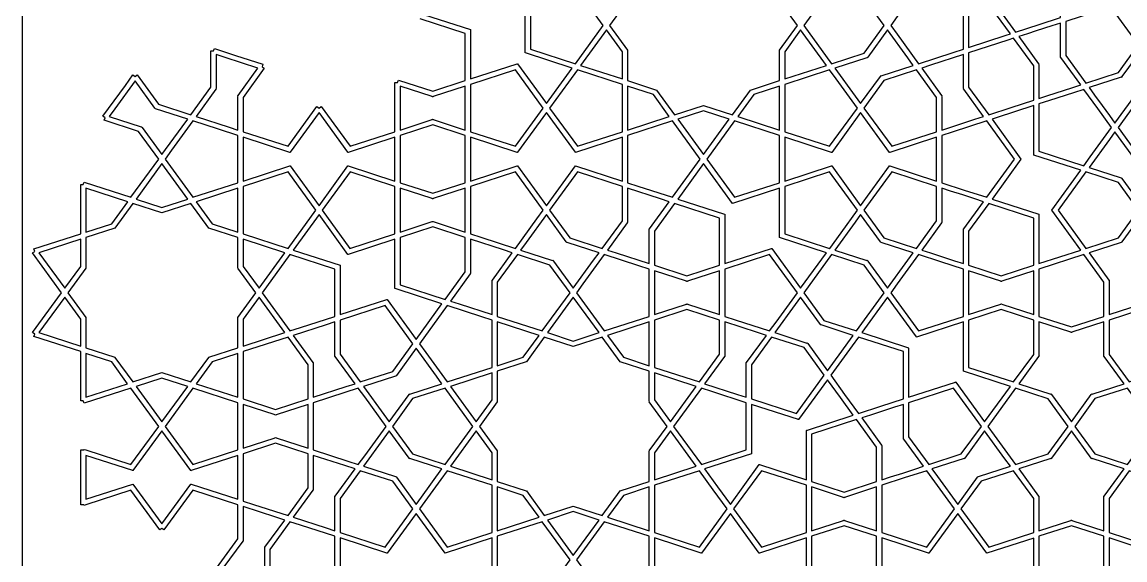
# Model space of a CAD drawing. Header units: millimetres. Extents: x -355 to 355, y -355 to 355.
# Drawn here: x -355 to -37.6, y -38.5 to 116.4 of the extents above; entities that cross this region are included whole.
import ezdxf

# ---------------------------------------------------------------- set-up
doc = ezdxf.new("R2010")
doc.units = ezdxf.units.MM
for name, color, linetype, true_color in [('canvas_boundary', 7, 'Continuous', 0x505050), ('strapwork_inner', 7, 'Continuous', 0xff8000), ('strapwork_outer', 7, 'Continuous', 0xff0000)]:
    doc.layers.add(name, color=color, linetype=linetype, true_color=true_color)

msp = doc.modelspace()

# ---------------------------------------------------------------- linework, layer by layer
at = {"layer": 'canvas_boundary'}
msp.add_lwpolyline([(-355, -355), (355, -355), (355, 355), (-355, 355)], close=True, dxfattribs=at)
at = {"layer": 'strapwork_inner', "true_color": 0xff8000}
for points in [[(-56.09, 117.69), (-56.09, 131.3), (-69.03, 135.5), (-77.02, 124.5), (-69.03, 113.49), (-69.02, 113.49), (-62.29, 115.68)], [(-208.67, 108.61), (-195.73, 104.41), (-187.73, 115.41), (-195.73, 126.42), (-198.72, 125.45), (-203.7, 123.83), (-205.67, 123.19), (-208.67, 122.22)], [(-106.83, 115.41), (-112.61, 123.38), (-121.98, 126.42), (-129.97, 115.41), (-121.98, 104.41), (-112.61, 107.45)], [(-104.97, 115.41), (-103.12, 112.87), (-103.12, 112.87), (-96.98, 104.41), (-87.03, 107.64), (-84.05, 108.61), (-84.04, 108.61), (-84.04, 122.22), (-96.98, 126.42), (-103.12, 117.96), (-103.12, 117.96)], [(-41.65, 120.81), (-54.59, 116.6), (-54.59, 106.76), (-48.8, 98.79), (-39.44, 101.84), (-33.65, 109.8)], [(-62.24, 104.15), (-62.31, 104.1), (-62.31, 94.4), (-59.78, 95.23), (-52.83, 97.48), (-50.3, 98.31), (-56, 106.15), (-56.09, 106.15), (-56.09, 106.27), (-56.16, 106.37), (-56.09, 106.42), (-56.09, 116.12), (-58.62, 115.29), (-63.08, 113.84), (-65.57, 113.04), (-68.1, 112.21), (-62.4, 104.37), (-62.31, 104.37), (-62.31, 104.25)], [(-194.23, 103.92), (-182.21, 100.02), (-182.21, 107.82), (-186.8, 114.14)], [(-123.48, 103.92), (-130.9, 114.14), (-135.49, 107.82), (-135.49, 100.02)], [(-121.05, 103.13), (-115.19, 95.07), (-115.19, 95.07), (-113.63, 92.91), (-107.93, 100.75), (-107.96, 100.84), (-107.84, 100.88), (-107.77, 100.98), (-107.69, 100.92), (-98.48, 103.92), (-100.04, 106.07), (-100.04, 106.07), (-105.9, 114.14), (-111.6, 106.3), (-111.57, 106.21), (-111.69, 106.17), (-111.76, 106.07), (-111.83, 106.13)], [(-63.81, 93.92), (-63.81, 103.76), (-69.6, 111.73), (-71.31, 111.17), (-82.54, 107.52), (-82.54, 97.68), (-76.75, 89.71), (-70.28, 91.81)], [(-34.66, 95.26), (-34.59, 95.36), (-34.52, 95.31), (-25.3, 98.31), (-26.87, 100.46), (-26.87, 100.46), (-29.01, 103.42), (-31.16, 106.37), (-31.16, 106.37), (-32.72, 108.52), (-38.42, 100.68), (-38.39, 100.6), (-38.51, 100.56), (-38.58, 100.46), (-38.66, 100.51), (-47.87, 97.52), (-46.31, 95.36), (-46.31, 95.36), (-44.16, 92.41), (-42.01, 89.45), (-42.01, 89.45), (-40.45, 87.3), (-34.75, 95.14), (-34.78, 95.23)], [(-292.89, 95.29), (-292.8, 95.29), (-287.1, 103.13), (-296.58, 106.21), (-296.58, 106.21), (-299.12, 107.03), (-299.12, 97.34), (-299.04, 97.29), (-299.12, 97.19), (-299.12, 97.07), (-299.21, 97.07), (-304.9, 89.23), (-295.42, 86.15), (-295.42, 86.15), (-292.89, 85.32), (-292.89, 95.01), (-292.96, 95.07), (-292.89, 95.17)], [(-90.19, 95.07), (-90.26, 95.01), (-90.26, 85.32), (-80.78, 88.4), (-78.25, 89.22), (-83.95, 97.07), (-84.04, 97.07), (-84.04, 97.19), (-84.11, 97.29), (-84.04, 97.34), (-84.04, 107.03), (-93.52, 103.95), (-96.05, 103.13), (-90.35, 95.29), (-90.26, 95.29), (-90.26, 95.17)], [(-225.94, 84.85), (-225.94, 84.84), (-213, 80.63), (-205, 91.64), (-213, 102.64), (-225.94, 98.44), (-225.94, 95.29), (-225.94, 87.98)], [(-195.15, 102.64), (-197.72, 99.11), (-203.15, 91.64), (-195.15, 80.63), (-182.21, 84.84), (-182.21, 98.44)], [(-120.7, 100.1), (-122.55, 102.64), (-135.49, 98.44), (-135.49, 84.83), (-122.55, 80.63), (-114.55, 91.64), (-120.7, 100.1)], [(-106.91, 99.6), (-112.7, 91.64), (-104.7, 80.63), (-91.76, 84.83), (-91.76, 94.68), (-97.55, 102.64)], [(-308.89, 86.28), (-308.89, 86.28), (-307.33, 88.44), (-316.55, 91.43), (-316.62, 91.38), (-316.69, 91.48), (-316.81, 91.52), (-316.78, 91.6), (-322.48, 99.44), (-328.34, 91.38), (-328.34, 91.38), (-329.9, 89.23), (-320.69, 86.23), (-320.61, 86.28), (-320.54, 86.18), (-320.42, 86.15), (-320.45, 86.06), (-314.75, 78.22)], [(-227.44, 85.32), (-227.44, 87.98), (-227.44, 95.29), (-227.44, 97.95), (-236.66, 94.96), (-236.69, 94.87), (-236.8, 94.91), (-236.92, 94.87), (-236.95, 94.96), (-246.17, 97.95), (-246.17, 95.29), (-246.17, 87.98), (-246.17, 85.32), (-236.95, 88.32), (-236.92, 88.4), (-236.8, 88.36), (-236.69, 88.4), (-236.66, 88.32)], [(-180.71, 97.95), (-180.71, 85.32), (-168.7, 89.23), (-173.29, 95.54)], [(-136.99, 97.95), (-144.41, 95.54), (-149, 89.23), (-136.99, 85.32)], [(-49.37, 75.02), (-47.52, 77.57), (-47.52, 77.57), (-41.38, 86.02), (-45.38, 91.53), (-49.37, 97.03), (-52.37, 96.06), (-59.32, 93.8), (-62.31, 92.83), (-62.31, 79.22)], [(-16.38, 86.02), (-24.37, 97.03), (-33.74, 93.99), (-39.52, 86.02), (-33.74, 78.06), (-24.37, 75.02)], [(-63.81, 78.17), (-63.81, 92.34), (-74.64, 88.82), (-75.82, 88.44), (-67.49, 76.97), (-67.47, 76.95), (-67.47, 76.94), (-67.47, 76.93), (-67.49, 76.92), (-75.82, 65.45), (-62.34, 61.07), (-62.31, 61.07), (-62.31, 61.06), (-62.3, 61.05), (-62.31, 61.03), (-62.31, 46.85), (-50.3, 50.75), (-58.63, 62.22), (-58.66, 62.24), (-58.65, 62.25), (-58.66, 62.26), (-58.63, 62.27), (-50.3, 73.74), (-63.78, 78.12), (-63.81, 78.12), (-63.81, 78.13), (-63.82, 78.13)], [(-269.53, 90.36), (-277.86, 78.9), (-277.87, 78.86), (-277.88, 78.87), (-277.89, 78.86), (-277.91, 78.88), (-291.39, 83.26), (-291.39, 70.63), (-277.91, 75.01), (-277.89, 75.03), (-277.88, 75.02), (-277.87, 75.02), (-277.86, 74.99), (-269.53, 63.52), (-261.2, 74.99), (-261.19, 75.02), (-261.18, 75.02), (-261.17, 75.03), (-261.15, 75.01), (-247.67, 70.63), (-247.67, 83.26), (-261.15, 78.88), (-261.17, 78.86), (-261.18, 78.87), (-261.19, 78.86), (-261.2, 78.9)], [(-212.46, 78.88), (-225.94, 83.26), (-225.94, 70.63), (-212.46, 75.01), (-212.43, 75.03), (-212.43, 75.02), (-212.42, 75.02), (-212.41, 74.99), (-204.08, 63.52), (-195.75, 74.99), (-195.74, 75.02), (-195.73, 75.02), (-195.72, 75.03), (-195.69, 75.01), (-182.21, 70.63), (-182.21, 83.26), (-195.69, 78.88), (-195.72, 78.86), (-195.73, 78.87), (-195.74, 78.86), (-195.75, 78.9), (-204.08, 90.36), (-212.41, 78.9), (-212.42, 78.86), (-212.43, 78.87), (-212.43, 78.86)], [(-158.85, 90.85), (-166.28, 88.44), (-158.85, 78.22), (-151.43, 88.44)], [(-122.01, 78.88), (-135.49, 83.26), (-135.49, 76.94), (-135.49, 70.63), (-122.01, 75.01), (-121.98, 75.03), (-121.98, 75.02), (-121.97, 75.02), (-121.96, 74.99), (-113.63, 63.52), (-105.3, 74.99), (-105.29, 75.02), (-105.28, 75.02), (-105.27, 75.03), (-105.24, 75.01), (-91.76, 70.63), (-91.76, 76.94), (-91.76, 83.26), (-105.24, 78.88), (-105.27, 78.86), (-105.28, 78.87), (-105.29, 78.86), (-105.3, 78.89), (-113.63, 90.36), (-121.96, 78.89), (-121.97, 78.86), (-121.98, 78.87), (-121.98, 78.86)], [(-305.83, 65.94), (-292.89, 70.14), (-292.89, 83.75), (-298.45, 85.55), (-305.83, 87.95), (-311.98, 79.49), (-311.98, 79.49), (-313.83, 76.94)], [(-246.17, 70.14), (-236.8, 67.1), (-227.44, 70.14), (-227.44, 83.75), (-236.8, 86.79), (-246.17, 83.75)], [(-167.78, 87.95), (-180.71, 83.75), (-180.71, 70.14), (-177.72, 69.17), (-167.78, 65.94), (-159.78, 76.94)], [(-149.93, 65.94), (-136.99, 70.14), (-136.99, 76.94), (-136.99, 83.75), (-149.93, 87.95), (-157.92, 76.94)], [(-77.32, 87.95), (-77.33, 87.95), (-87.27, 84.72), (-90.26, 83.74), (-90.26, 76.94), (-90.26, 70.14), (-83.79, 68.04), (-77.32, 65.94), (-69.33, 76.94)], [(-31.16, 65.68), (-25.3, 73.74), (-34.52, 76.74), (-34.59, 76.68), (-34.66, 76.78), (-34.78, 76.82), (-34.75, 76.91), (-40.45, 84.75), (-42.01, 82.59), (-42.01, 82.59), (-47.87, 74.53), (-38.66, 71.53), (-38.58, 71.59), (-38.51, 71.49), (-38.39, 71.45), (-38.42, 71.36), (-32.72, 63.52), (-31.16, 65.68)], [(-314.75, 75.67), (-322.18, 65.45), (-314.75, 63.04), (-307.33, 65.45)], [(-278.45, 51.24), (-270.46, 62.25), (-278.45, 73.25), (-291.39, 69.05), (-291.39, 69.04), (-291.39, 69.04), (-291.39, 55.45)], [(-260.61, 51.24), (-247.67, 55.45), (-247.67, 65.9), (-247.67, 65.9), (-247.67, 69.05), (-260.6, 73.26), (-268.6, 62.26), (-268.6, 62.26), (-268.6, 62.25)], [(-225.94, 58.6), (-225.94, 55.45), (-222.94, 54.47), (-222.94, 54.47), (-213, 51.24), (-206.86, 59.7), (-206.86, 59.7), (-205, 62.25), (-213, 73.25), (-225.94, 69.05), (-225.94, 69.04), (-225.94, 58.6)], [(-188, 51.24), (-182.21, 59.21), (-182.21, 69.05), (-195.15, 73.25), (-203.15, 62.25), (-197.36, 54.28)], [(-150.5, 64.17), (-150.51, 64.17), (-150.52, 64.2), (-158.85, 75.67), (-166.28, 65.45), (-152.8, 61.07), (-152.76, 61.07), (-152.76, 61.06), (-152.75, 61.06), (-152.76, 61.02), (-152.76, 46.85), (-139.28, 51.23), (-139.26, 51.25), (-139.25, 51.24), (-139.24, 51.25), (-139.23, 51.21), (-130.9, 39.75), (-123.48, 49.97), (-136.96, 54.35), (-136.99, 54.35), (-136.99, 54.36), (-137, 54.36), (-136.99, 54.39), (-136.99, 68.56), (-150.47, 64.18), (-150.49, 64.16)], [(-119.27, 55.75), (-114.55, 62.25), (-122.55, 73.25), (-135.49, 69.05), (-135.49, 55.45), (-122.55, 51.24), (-122.54, 51.25)], [(-104.7, 73.25), (-112.7, 62.25), (-106.91, 54.28), (-97.55, 51.24), (-91.76, 59.21), (-91.76, 69.05)], [(-56.8, 62.25), (-48.8, 51.24), (-39.44, 54.28), (-33.65, 62.25), (-39.44, 70.21), (-48.8, 73.25)], [(-336.62, 55.93), (-329.19, 58.35), (-324.6, 64.66), (-336.62, 68.56)], [(-300.32, 58.35), (-292.89, 55.93), (-292.89, 68.56), (-304.9, 64.66)], [(-227.44, 68.56), (-236.66, 65.57), (-236.69, 65.48), (-236.8, 65.52), (-236.92, 65.48), (-236.95, 65.57), (-246.17, 68.56), (-246.17, 58.6), (-246.17, 58.6), (-246.17, 55.93), (-236.95, 58.93), (-236.92, 59.01), (-236.8, 58.98), (-236.69, 59.01), (-236.66, 58.93), (-227.44, 55.93), (-227.44, 65.9), (-227.44, 65.9)], [(-180.8, 58.6), (-186.5, 50.75), (-183.97, 49.93), (-183.97, 49.93), (-174.49, 46.85), (-174.49, 56.54), (-174.56, 56.6), (-174.49, 56.7), (-174.49, 56.82), (-174.4, 56.82), (-168.7, 64.66), (-171.23, 65.48), (-180.71, 68.56), (-180.71, 58.87), (-180.64, 58.82), (-180.71, 58.72), (-180.71, 58.6)], [(-90.35, 58.6), (-96.05, 50.75), (-93.52, 49.93), (-93.52, 49.93), (-90.04, 48.8), (-86.57, 47.67), (-86.57, 47.67), (-84.04, 46.85), (-84.04, 56.54), (-84.11, 56.6), (-84.04, 56.7), (-84.04, 56.82), (-83.95, 56.82), (-78.25, 64.66), (-80.78, 65.48), (-80.78, 65.48), (-84.26, 66.61), (-87.73, 67.74), (-87.73, 67.74), (-90.26, 68.56), (-90.26, 58.87), (-90.19, 58.82), (-90.26, 58.72), (-90.26, 58.6)], [(-306.4, 12.77), (-301.25, 19.86), (-301.2, 19.82), (-301.22, 19.88), (-292.89, 22.59), (-292.89, 31.35), (-292.83, 31.35), (-292.88, 31.38), (-287.73, 38.47), (-292.88, 45.56), (-292.83, 45.6), (-292.89, 45.6), (-292.89, 54.36), (-301.22, 57.06), (-301.2, 57.12), (-301.25, 57.09), (-306.4, 64.17), (-314.73, 61.47), (-314.75, 61.53), (-314.77, 61.47), (-323.1, 64.17), (-328.25, 57.09), (-328.3, 57.12), (-328.29, 57.06), (-336.62, 54.36), (-336.62, 45.6), (-336.68, 45.6), (-336.63, 45.56), (-341.78, 38.47), (-336.63, 31.38), (-336.68, 31.35), (-336.62, 31.35), (-336.62, 22.59), (-328.29, 19.88), (-328.3, 19.82), (-328.25, 19.86), (-323.11, 12.77), (-314.77, 15.48), (-314.75, 15.42), (-314.74, 15.48)], [(-172.99, 46.36), (-163.63, 43.32), (-154.26, 46.36), (-154.26, 59.97), (-167.2, 64.17), (-167.21, 64.16), (-172.99, 56.21)], [(-76.75, 64.17), (-82.54, 56.21), (-82.54, 46.36), (-73.18, 43.32), (-63.81, 46.36), (-63.81, 59.97)], [(-261.2, 49.51), (-269.53, 60.97), (-276.95, 50.75), (-263.47, 46.37), (-263.44, 46.37), (-263.44, 46.36), (-263.43, 46.36), (-263.44, 46.33), (-263.44, 32.16), (-249.96, 36.54), (-249.93, 36.56), (-249.93, 36.55), (-249.92, 36.55), (-249.91, 36.52), (-241.58, 25.05), (-234.15, 35.27), (-247.63, 39.65), (-247.67, 39.65), (-247.67, 39.66), (-247.68, 39.66), (-247.67, 39.7), (-247.67, 53.87), (-261.15, 49.49), (-261.17, 49.47), (-261.18, 49.48), (-261.19, 49.48)], [(-190.49, 47.81), (-188.93, 49.97), (-198.15, 52.96), (-198.22, 52.91), (-198.29, 53.01), (-198.41, 53.05), (-198.38, 53.13), (-204.08, 60.97), (-209.94, 52.91), (-209.94, 52.91), (-211.5, 50.75), (-202.28, 47.76), (-202.21, 47.81), (-202.14, 47.71), (-202.02, 47.67), (-202.05, 47.59), (-196.35, 39.75), (-190.49, 47.81)], [(-115.19, 58.82), (-121.05, 50.75), (-111.83, 47.76), (-111.76, 47.81), (-111.69, 47.71), (-111.57, 47.67), (-111.6, 47.59), (-105.9, 39.75), (-100.04, 47.81), (-98.48, 49.97), (-107.7, 52.96), (-107.77, 52.91), (-107.84, 53.01), (-107.96, 53.05), (-107.93, 53.13), (-113.63, 60.97)], [(-233.23, 36.55), (-233.22, 36.56), (-227.44, 44.51), (-227.44, 54.36), (-236.8, 57.4), (-246.17, 54.36), (-246.17, 40.75)], [(-338.12, 53.87), (-350.13, 49.97), (-342.71, 39.75), (-338.12, 46.06)], [(-291.39, 46.06), (-286.8, 39.75), (-279.38, 49.97), (-291.39, 53.87)], [(-219.72, 32.16), (-219.72, 41.85), (-219.79, 41.9), (-219.72, 42), (-219.72, 42.12), (-219.63, 42.12), (-213.93, 49.97), (-216.46, 50.79), (-216.46, 50.79), (-225.94, 53.87), (-225.94, 44.18), (-225.87, 44.12), (-225.94, 44.02), (-225.94, 43.9), (-226.03, 43.9), (-231.73, 36.06), (-229.2, 35.24), (-229.2, 35.24)], [(-274.88, 28.44), (-264.94, 31.67), (-264.94, 45.27), (-277.88, 49.48), (-285.88, 38.47), (-277.88, 27.47), (-274.88, 28.44)], [(-197.28, 38.47), (-203.07, 46.44), (-212.43, 49.48), (-218.22, 41.51), (-218.22, 31.67), (-205.28, 27.47)], [(-195.43, 38.47), (-187.43, 27.47), (-174.49, 31.67), (-174.49, 42.12), (-174.49, 42.12), (-174.49, 45.27), (-177.49, 46.25), (-177.49, 46.25), (-187.43, 49.48), (-193.57, 41.02), (-193.57, 41.02)], [(-152.76, 34.82), (-152.76, 31.67), (-149.77, 30.7), (-149.77, 30.7), (-139.82, 27.47), (-137.97, 30.01), (-131.83, 38.47), (-139.82, 49.48), (-152.76, 45.27), (-152.76, 34.82)], [(-112.61, 46.44), (-121.98, 49.48), (-129.97, 38.47), (-124.19, 30.51), (-114.82, 27.47), (-106.83, 38.47)], [(-96.98, 27.47), (-84.04, 31.67), (-84.04, 34.82), (-84.04, 34.82), (-84.04, 45.27), (-90.51, 47.38), (-96.98, 49.48), (-103.12, 41.02), (-104.97, 38.47)], [(-52.95, 28.63), (-43.59, 31.67), (-43.59, 41.51), (-49.37, 49.48), (-62.31, 45.27), (-62.31, 42.12), (-62.31, 42.12), (-62.31, 31.67)], [(-163.48, 41.79), (-163.51, 41.71), (-163.63, 41.74), (-163.74, 41.71), (-163.77, 41.79), (-172.99, 44.79), (-172.99, 34.82), (-172.99, 34.82), (-172.99, 32.16), (-163.77, 35.15), (-163.74, 35.24), (-163.63, 35.2), (-163.51, 35.24), (-163.48, 35.15), (-154.26, 32.16), (-154.26, 42.12), (-154.26, 42.12), (-154.26, 44.79)], [(-63.81, 34.82), (-63.81, 44.79), (-73.03, 41.79), (-73.06, 41.71), (-73.18, 41.74), (-73.29, 41.71), (-73.32, 41.79), (-82.54, 44.79), (-82.54, 42.12), (-82.54, 42.12), (-82.54, 32.16), (-73.32, 35.15), (-73.29, 35.24), (-73.18, 35.2), (-73.06, 35.24), (-73.03, 35.15), (-63.81, 32.16), (-63.81, 34.82)], [(-338.12, 23.08), (-338.12, 30.88), (-342.71, 37.2), (-350.13, 26.98)], [(-291.39, 23.08), (-279.38, 26.98), (-286.8, 37.2), (-291.39, 30.88)], [(-196.35, 37.2), (-203.78, 26.98), (-196.35, 24.57), (-188.93, 26.98)], [(-124.97, 29.18), (-125.04, 29.13), (-125.11, 29.23), (-125.23, 29.27), (-125.2, 29.35), (-130.9, 37.2), (-132.47, 35.04), (-138.32, 26.98), (-129.11, 23.98), (-129.03, 24.04), (-128.96, 23.94), (-128.84, 23.9), (-128.87, 23.81), (-123.18, 15.97), (-121.61, 18.13), (-119.05, 21.65), (-117.32, 24.04), (-115.75, 26.19)], [(-97.57, 25.73), (-105.9, 37.2), (-113.32, 26.98), (-99.85, 22.6), (-99.81, 22.6), (-99.81, 22.59), (-99.8, 22.58), (-99.81, 22.55), (-99.81, 8.38), (-86.33, 12.76), (-86.31, 12.78), (-86.3, 12.77), (-86.29, 12.77), (-86.28, 12.74), (-77.95, 1.28), (-70.53, 11.49), (-84.01, 15.87), (-84.04, 15.87), (-84.04, 15.88), (-84.05, 15.89), (-84.04, 15.92), (-84.04, 30.09), (-97.52, 25.71), (-97.54, 25.69), (-97.55, 25.7), (-97.56, 25.7)], [(-242.51, 23.78), (-250.5, 34.78), (-263.44, 30.58), (-263.44, 20.74), (-257.65, 12.77), (-248.29, 15.81)], [(-232.65, 34.78), (-240.65, 23.78), (-238.8, 21.23), (-238.8, 21.23), (-232.65, 12.77), (-219.72, 16.98), (-219.72, 30.58), (-222.71, 31.55), (-222.71, 31.55)], [(-154.26, 20.74), (-154.26, 30.58), (-163.63, 33.62), (-172.99, 30.58), (-172.99, 16.97), (-160.05, 12.77)], [(-73.18, 33.62), (-82.54, 30.58), (-82.54, 16.97), (-69.6, 12.77), (-63.81, 20.73), (-63.81, 30.58)], [(-23.36, 16.98), (-23.36, 30.58), (-32.72, 33.62), (-42.09, 30.58), (-42.09, 20.73), (-36.3, 12.77)], [(-264.94, 20.25), (-265.01, 20.35), (-264.94, 20.4), (-264.94, 30.09), (-267.47, 29.27), (-267.47, 29.27), (-276.95, 26.19), (-271.26, 18.35), (-271.17, 18.35), (-271.17, 18.23), (-271.09, 18.13), (-271.17, 18.07), (-271.17, 8.38), (-261.69, 11.46), (-261.69, 11.46), (-259.15, 12.28), (-264.85, 20.12), (-264.94, 20.12)], [(-218.22, 30.09), (-218.22, 17.46), (-210.79, 19.87), (-206.2, 26.19)], [(-186.5, 26.19), (-181.91, 19.87), (-174.49, 17.46), (-174.49, 30.09)], [(-146.54, 18.07), (-146.61, 18.13), (-146.54, 18.22), (-146.54, 18.35), (-146.45, 18.35), (-140.75, 26.19), (-143.28, 27.01), (-143.28, 27.01), (-152.76, 30.09), (-152.76, 20.4), (-152.69, 20.35), (-152.76, 20.25), (-152.76, 20.12), (-152.85, 20.12), (-158.55, 12.28), (-149.07, 9.2), (-149.07, 9.2), (-146.54, 8.38)], [(-53.09, 27.1), (-62.31, 30.09), (-62.31, 20.4), (-62.24, 20.35), (-62.31, 20.25), (-62.31, 20.12), (-62.4, 20.12), (-68.1, 12.28), (-58.88, 9.29), (-58.81, 9.34), (-58.74, 9.24), (-58.62, 9.2), (-58.65, 9.12), (-52.95, 1.28), (-47.25, 9.12), (-47.28, 9.2), (-47.16, 9.24), (-47.09, 9.34), (-47.02, 9.29), (-37.8, 12.28), (-43.5, 20.12), (-43.59, 20.12), (-43.59, 20.25), (-43.66, 20.35), (-43.59, 20.4), (-43.59, 30.09), (-52.8, 27.1), (-52.83, 27.01), (-52.95, 27.05), (-53.07, 27.01)], [(-291.39, 7.89), (-282.03, 4.85), (-272.67, 7.89), (-272.67, 17.74), (-278.45, 25.7), (-291.39, 21.5)], [(-218.28, 7.12), (-218.23, 7.09), (-223.38, 0), (-218.23, -7.09), (-218.28, -7.12), (-218.22, -7.12), (-218.22, -15.88), (-209.88, -18.59), (-209.9, -18.65), (-209.85, -18.61), (-204.7, -25.7), (-196.37, -22.99), (-196.35, -23.05), (-196.33, -22.99), (-188, -25.7), (-182.85, -18.61), (-182.8, -18.65), (-182.82, -18.59), (-174.49, -15.88), (-174.49, -7.12), (-174.43, -7.12), (-174.48, -7.09), (-169.33, 0), (-174.48, 7.09), (-174.43, 7.12), (-174.49, 7.12), (-174.49, 15.88), (-182.82, 18.59), (-182.8, 18.65), (-182.85, 18.61), (-188, 25.7), (-196.33, 23), (-196.35, 23.05), (-196.37, 23), (-204.7, 25.7), (-209.85, 18.61), (-209.9, 18.65), (-209.88, 18.59), (-218.22, 15.89), (-218.22, 7.12)], [(-132.1, 3.69), (-124.1, 14.7), (-129.89, 22.66), (-139.25, 25.7), (-145.04, 17.74), (-145.04, 7.89)], [(-101.31, 7.89), (-101.31, 21.5), (-114.25, 25.7), (-114.26, 25.69), (-116.1, 23.15), (-122.25, 14.7), (-118.25, 9.19), (-114.25, 3.69), (-107.78, 5.79)], [(-243.63, 9.2), (-243.52, 9.24), (-243.44, 9.34), (-243.37, 9.29), (-234.15, 12.28), (-235.72, 14.44), (-235.72, 14.44), (-241.58, 22.5), (-247.27, 14.66), (-247.25, 14.58), (-247.36, 14.54), (-247.44, 14.44), (-247.51, 14.49), (-256.73, 11.49), (-250.87, 3.43), (-250.87, 3.43), (-249.3, 1.28), (-243.61, 9.12)], [(-336.62, 21.01), (-336.62, 8.38), (-324.61, 12.28), (-329.19, 18.6)], [(-292.89, 8.38), (-292.89, 21.01), (-300.32, 18.6), (-304.9, 12.28)], [(-307.33, 11.49), (-314.75, 13.91), (-322.18, 11.49), (-314.75, 1.28)], [(-219.72, 7.59), (-219.72, 15.4), (-231.73, 11.49), (-224.3, 1.28)], [(-160.98, 11.49), (-172.99, 15.4), (-172.99, 7.59), (-168.4, 1.28)], [(-131.53, 1.92), (-131.56, 1.94), (-145.04, 6.32), (-145.04, -7.86), (-145.03, -7.89), (-145.04, -7.89), (-145.04, -7.9), (-145.07, -7.9), (-158.55, -12.28), (-154.84, -17.39), (-151.13, -22.5), (-142.8, -11.03), (-142.79, -11), (-142.78, -11.01), (-142.77, -11), (-142.74, -11.02), (-129.26, -15.4), (-129.26, -1.22), (-129.27, -1.19), (-129.26, -1.19), (-129.26, -1.18), (-129.23, -1.18), (-115.75, 3.2), (-119.46, 8.31), (-123.18, 13.42), (-131.51, 1.95), (-131.52, 1.92), (-131.53, 1.93)], [(-292.89, 3.65), (-292.89, 6.8), (-305.83, 11.01), (-313.83, 0), (-305.83, -11.01), (-292.89, -6.8), (-292.89, -6.79), (-292.89, -3.65)], [(-271.17, -3.65), (-271.17, -6.8), (-261.22, -10.03), (-258.23, -11.01), (-256.38, -8.46), (-256.38, -8.46), (-250.23, 0), (-256.38, 8.46), (-256.38, 8.46), (-258.23, 11.01), (-262.13, 9.74), (-271.17, 6.8), (-271.17, 3.65)], [(-233.23, 11.01), (-242.59, 7.97), (-248.38, 0), (-242.59, -7.96), (-233.23, -11.01), (-225.23, 0)], [(-146.54, -6.8), (-146.54, 6.8), (-156.48, 10.03), (-156.48, 10.03), (-159.48, 11.01), (-167.47, 0), (-159.48, -11.01)], [(-78.88, 0), (-86.87, 11.01), (-99.81, 6.8), (-99.81, -3.04), (-94.03, -11.01), (-84.66, -7.96)], [(-75.17, -2.55), (-69.03, -11.01), (-59.66, -7.96), (-53.88, 0), (-59.66, 7.96), (-69.03, 11.01), (-77.02, 0), (-75.17, -2.55)], [(-36.87, 11.01), (-46.24, 7.97), (-52.02, 0), (-46.24, -7.96), (-36.87, -11.01), (-28.88, 0)], [(-282.15, 3.24), (-282.17, 3.32), (-291.39, 6.32), (-291.39, 3.65), (-291.39, -3.65), (-291.39, -6.31), (-282.17, -3.32), (-282.15, -3.23), (-282.03, -3.27), (-281.91, -3.23), (-281.88, -3.32), (-272.67, -6.31), (-272.67, -3.65), (-272.67, 3.65), (-272.67, 6.32), (-281.88, 3.32), (-281.91, 3.24), (-282.03, 3.27)], [(-107.54, -5.55), (-107.47, -5.65), (-107.54, -5.7), (-107.54, -15.4), (-105.01, -14.57), (-105.01, -14.57), (-101.53, -13.44), (-98.06, -12.32), (-98.06, -12.32), (-95.53, -11.49), (-101.22, -3.65), (-101.31, -3.65), (-101.31, -3.53), (-101.39, -3.43), (-101.31, -3.38), (-101.31, 6.32), (-103.85, 5.49), (-103.85, 5.49), (-107.32, 4.36), (-110.79, 3.24), (-110.79, 3.24), (-113.33, 2.41), (-107.63, -5.43), (-107.54, -5.43)], [(-127.76, -15.88), (-118.4, -18.93), (-109.04, -15.88), (-109.04, -6.04), (-114.83, 1.93), (-127.76, -2.28)], [(-306.41, -16.62), (-306.4, -16.62), (-306.4, -16.61), (-306.37, -16.63), (-292.89, -21.01), (-292.89, -8.38), (-306.37, -12.76), (-306.4, -12.78), (-306.4, -12.77), (-306.41, -12.77), (-306.42, -12.74), (-314.75, -1.28), (-323.09, -12.74), (-323.1, -12.77), (-323.11, -12.77), (-323.11, -12.78), (-323.14, -12.76), (-336.62, -8.38), (-336.62, -21.01), (-323.14, -16.63), (-323.11, -16.61), (-323.11, -16.62), (-323.1, -16.62), (-323.09, -16.65), (-314.75, -28.11), (-306.42, -16.65)], [(-247.36, -14.53), (-247.25, -14.57), (-247.27, -14.66), (-241.58, -22.5), (-240.01, -20.35), (-240.01, -20.35), (-234.15, -12.28), (-243.37, -9.29), (-243.44, -9.34), (-243.52, -9.24), (-243.63, -9.2), (-243.61, -9.12), (-249.3, -1.28), (-250.87, -3.43), (-250.87, -3.43), (-256.73, -11.49), (-247.51, -14.49), (-247.44, -14.44)], [(-219.72, -15.4), (-219.72, -7.59), (-224.3, -1.28), (-231.73, -11.49)], [(-172.99, -7.59), (-172.99, -15.4), (-160.98, -11.49), (-168.4, -1.28)], [(-93.1, -12.28), (-91.53, -14.44), (-91.53, -14.44), (-85.68, -22.5), (-79.98, -14.66), (-80.01, -14.57), (-79.89, -14.54), (-79.82, -14.44), (-79.74, -14.49), (-70.53, -11.49), (-72.09, -9.34), (-72.09, -9.34), (-77.95, -1.28), (-83.65, -9.12), (-83.62, -9.2), (-83.74, -9.24), (-83.81, -9.34), (-83.88, -9.29)], [(-58.88, -9.29), (-68.1, -12.28), (-62.4, -20.12), (-62.31, -20.12), (-62.31, -20.25), (-62.24, -20.35), (-62.31, -20.4), (-62.31, -30.09), (-53.1, -27.1), (-53.07, -27.01), (-52.95, -27.05), (-52.83, -27.01), (-52.81, -27.1), (-43.59, -30.09), (-43.59, -20.4), (-43.66, -20.35), (-43.59, -20.25), (-43.59, -20.12), (-43.5, -20.12), (-37.8, -12.28), (-47.02, -9.29), (-47.09, -9.34), (-47.16, -9.24), (-47.28, -9.2), (-47.25, -9.12), (-52.95, -1.28), (-58.65, -9.12), (-58.62, -9.2), (-58.74, -9.24), (-58.81, -9.34)], [(-291.39, -21.5), (-288.4, -22.47), (-288.4, -22.47), (-278.45, -25.7), (-272.67, -17.74), (-272.67, -7.89), (-282.03, -4.85), (-291.39, -7.89)], [(-264.94, -30.09), (-264.94, -20.4), (-265.01, -20.35), (-264.94, -20.25), (-264.94, -20.12), (-264.85, -20.12), (-259.15, -12.28), (-262.14, -11.31), (-271.17, -8.38), (-271.17, -18.07), (-271.09, -18.12), (-271.17, -18.22), (-271.17, -18.35), (-271.26, -18.35), (-276.95, -26.19), (-267.47, -29.27), (-267.47, -29.27)], [(-242.51, -23.78), (-248.29, -15.81), (-257.65, -12.77), (-263.44, -20.73), (-263.44, -30.57), (-263.44, -30.58), (-250.5, -34.78)], [(-219.72, -30.58), (-219.72, -30.57), (-219.72, -16.97), (-232.65, -12.77), (-234.51, -15.32), (-234.51, -15.32), (-240.65, -23.78), (-232.65, -34.78)], [(-172.99, -30.57), (-172.99, -30.58), (-160.05, -34.78), (-152.05, -23.78), (-156.05, -18.27), (-160.05, -12.77), (-172.99, -16.97)], [(-129.26, -20.12), (-129.26, -16.97), (-142.2, -12.77), (-150.2, -23.78), (-142.2, -34.78), (-129.26, -30.58), (-129.26, -30.57), (-129.26, -27.43)], [(-88.45, -21.23), (-94.6, -12.77), (-101.07, -14.87), (-107.54, -16.97), (-107.54, -20.12), (-107.54, -27.43), (-107.54, -30.57), (-107.54, -30.58), (-94.6, -34.78), (-86.6, -23.78), (-88.45, -21.23)], [(-63.81, -30.58), (-63.81, -30.57), (-63.81, -30.57), (-63.81, -20.73), (-69.6, -12.77), (-78.96, -15.81), (-84.75, -23.78), (-76.75, -34.78)], [(-23.36, -16.97), (-36.3, -12.77), (-42.09, -20.73), (-42.09, -30.58), (-32.73, -33.62), (-23.36, -30.58)], [(-210.79, -19.87), (-218.22, -17.46), (-218.22, -30.09), (-206.2, -26.19)], [(-186.5, -26.19), (-174.49, -30.09), (-174.49, -17.46), (-181.91, -19.87)], [(-118.4, -20.5), (-118.52, -20.54), (-118.55, -20.46), (-127.76, -17.46), (-127.76, -20.12), (-127.76, -27.43), (-127.76, -30.09), (-118.55, -27.1), (-118.52, -27.01), (-118.4, -27.05), (-118.28, -27.01), (-118.26, -27.1), (-109.04, -30.09), (-109.04, -27.43), (-109.04, -20.12), (-109.04, -17.46), (-118.26, -20.46), (-118.28, -20.54)], [(-281.91, -26.15), (-291.39, -23.07), (-291.39, -32.77), (-291.32, -32.82), (-291.39, -32.92), (-291.39, -33.04), (-291.48, -33.04), (-297.18, -40.88), (-294.65, -41.7), (-293.76, -41.99), (-287.7, -43.96), (-287.7, -43.96), (-285.17, -44.79), (-285.17, -35.09), (-285.24, -35.04), (-285.17, -34.94), (-285.17, -34.82), (-285.08, -34.82), (-279.38, -26.98), (-281.91, -26.15)], [(-203.78, -26.98), (-196.35, -37.19), (-188.93, -26.98), (-196.35, -24.56)], [(-205.28, -27.46), (-218.22, -31.67), (-218.22, -45.27), (-205.28, -49.48), (-197.28, -38.47)], [(-184.43, -48.5), (-177.49, -46.25), (-174.49, -45.27), (-174.49, -31.67), (-187.43, -27.46), (-195.43, -38.47), (-191.5, -43.87), (-187.43, -49.48)], [(-127.76, -45.27), (-118.4, -48.31), (-109.04, -45.27), (-109.04, -31.67), (-118.4, -28.63), (-127.76, -31.67)], [(-52.37, -48.5), (-49.37, -49.48), (-43.59, -41.51), (-43.59, -31.67), (-52.95, -28.63), (-62.31, -31.67), (-62.31, -45.27), (-59.32, -46.25)]]:
    msp.add_lwpolyline(points, close=True, dxfattribs=at)
for points in [[(-82.54, 123.27), (-82.54, 109.1), (-71.77, 112.6), (-70.53, 113), (-78.86, 124.47)], [(-239.45, 118.61), (-225.97, 114.23), (-225.94, 114.23), (-225.94, 114.22), (-225.93, 114.22), (-225.94, 114.19), (-225.94, 100.02), (-212.46, 104.4), (-212.43, 104.42), (-212.43, 104.41), (-212.42, 104.41), (-212.41, 104.38), (-204.08, 92.91), (-198.94, 99.99), (-196.65, 103.13), (-210.13, 107.51), (-210.17, 107.51), (-210.17, 107.52), (-210.18, 107.52), (-210.17, 107.56), (-210.17, 121.73)], [(-180.73, 122.5), (-185.88, 115.41), (-180.73, 108.33), (-180.78, 108.29), (-180.71, 108.29), (-180.71, 99.53), (-172.38, 96.82), (-172.4, 96.76), (-172.35, 96.8), (-167.2, 89.71), (-158.87, 92.42), (-158.85, 92.36), (-158.83, 92.42), (-150.5, 89.71), (-145.35, 96.8), (-145.3, 96.76), (-145.32, 96.82), (-136.99, 99.53), (-136.99, 108.29), (-136.93, 108.29), (-136.98, 108.33), (-131.83, 115.41), (-136.98, 122.5)], [(-32.72, 60.97), (-38.42, 53.13), (-38.39, 53.04), (-38.51, 53.01), (-38.58, 52.91), (-38.66, 52.96), (-47.87, 49.96), (-42.18, 42.12), (-42.09, 42.12), (-42.09, 42), (-42.01, 41.9), (-42.09, 41.85), (-42.09, 32.16), (-32.87, 35.15)], [(-219.72, -44.79), (-219.72, -32.15), (-233.19, -36.53), (-233.22, -36.55), (-233.23, -36.55), (-233.24, -36.55), (-233.25, -36.52), (-241.58, -25.05), (-249.91, -36.52), (-249.92, -36.55), (-249.93, -36.55), (-249.93, -36.55), (-249.96, -36.53), (-263.44, -32.15), (-263.44, -44.79)], [(-129.26, -44.79), (-129.26, -32.15), (-142.74, -36.53), (-142.77, -36.55), (-142.78, -36.55), (-142.79, -36.55), (-142.8, -36.52), (-151.13, -25.05), (-159.46, -36.52), (-159.47, -36.55), (-159.48, -36.55), (-159.48, -36.55), (-159.51, -36.53), (-172.99, -32.15), (-172.99, -44.79)], [(-63.81, -44.79), (-63.81, -32.16), (-77.29, -36.53), (-77.32, -36.55), (-77.33, -36.55), (-77.34, -36.55), (-77.34, -36.52), (-85.68, -25.05), (-94.01, -36.52), (-94.02, -36.55), (-94.03, -36.55), (-94.03, -36.55), (-94.06, -36.53), (-107.54, -32.15), (-107.54, -44.79)], [(-32.87, -35.15), (-42.09, -32.15), (-42.09, -41.85), (-42.02, -41.9), (-42.09, -42), (-42.09, -42.12), (-42.18, -42.12), (-47.87, -49.96), (-38.66, -52.96), (-38.58, -52.91), (-38.51, -53.01), (-38.39, -53.04), (-38.42, -53.13), (-32.73, -60.97)]]:
    msp.add_lwpolyline(points, dxfattribs=at)
at = {"layer": 'strapwork_outer', "true_color": 0xff0000}
for points in [[(-299, -40.84), (-292.89, -32.43), (-292.89, -22.6), (-292.89, -22.59), (-305.83, -18.38), (-314.15, -29.83), (-314.75, -29.39), (-315.36, -29.83), (-323.68, -18.38), (-336.62, -22.59), (-336.62, -22.6), (-336.65, -22.6), (-337.14, -22.75), (-337.19, -22.6), (-338.12, -22.6), (-338.12, -22.04), (-338.12, -7.35), (-338.12, -6.79), (-337.19, -6.79), (-337.14, -6.63), (-336.65, -6.79), (-336.62, -6.79), (-336.62, -6.8), (-323.68, -11.01), (-315.68, 0), (-323.68, 11.01), (-337.14, 6.64), (-337.37, 7.35), (-338.12, 7.35), (-338.12, 21.5), (-351.57, 25.87), (-351.34, 26.58), (-351.95, 27.02), (-343.63, 38.47), (-351.95, 49.92), (-351.34, 50.36), (-351.57, 51.07), (-338.12, 55.45), (-338.12, 69.6), (-337.37, 69.6), (-337.14, 70.31), (-323.68, 65.94), (-315.68, 76.94), (-321.47, 84.91), (-331.35, 88.12), (-331.12, 88.83), (-331.72, 89.27), (-325.26, 98.17), (-325.26, 98.17), (-323.09, 101.16), (-322.48, 100.72), (-321.87, 101.16), (-315.77, 92.75), (-306.4, 89.71), (-300.62, 97.68), (-300.62, 108.07), (-299.87, 108.07), (-299.63, 108.78), (-293.56, 106.81), (-285.66, 104.24), (-285.89, 103.53), (-285.28, 103.08), (-291.39, 94.68), (-291.39, 84.84), (-278.45, 80.63), (-270.13, 92.08), (-269.53, 91.64), (-268.92, 92.08), (-260.6, 80.63), (-247.67, 84.84), (-247.67, 87.98), (-247.67, 95.29), (-247.67, 98.98), (-246.92, 98.98), (-246.68, 99.7), (-236.8, 96.49), (-227.44, 99.53), (-227.44, 113.13), (-240.38, 117.34)], [(-264.94, -45.82), (-264.94, -31.67), (-274.88, -28.44), (-274.88, -28.44), (-277.88, -27.46), (-283.67, -35.43), (-283.67, -45.82)]]:
    msp.add_lwpolyline(points, dxfattribs=at)

doc.saveas('drawing.dxf')
